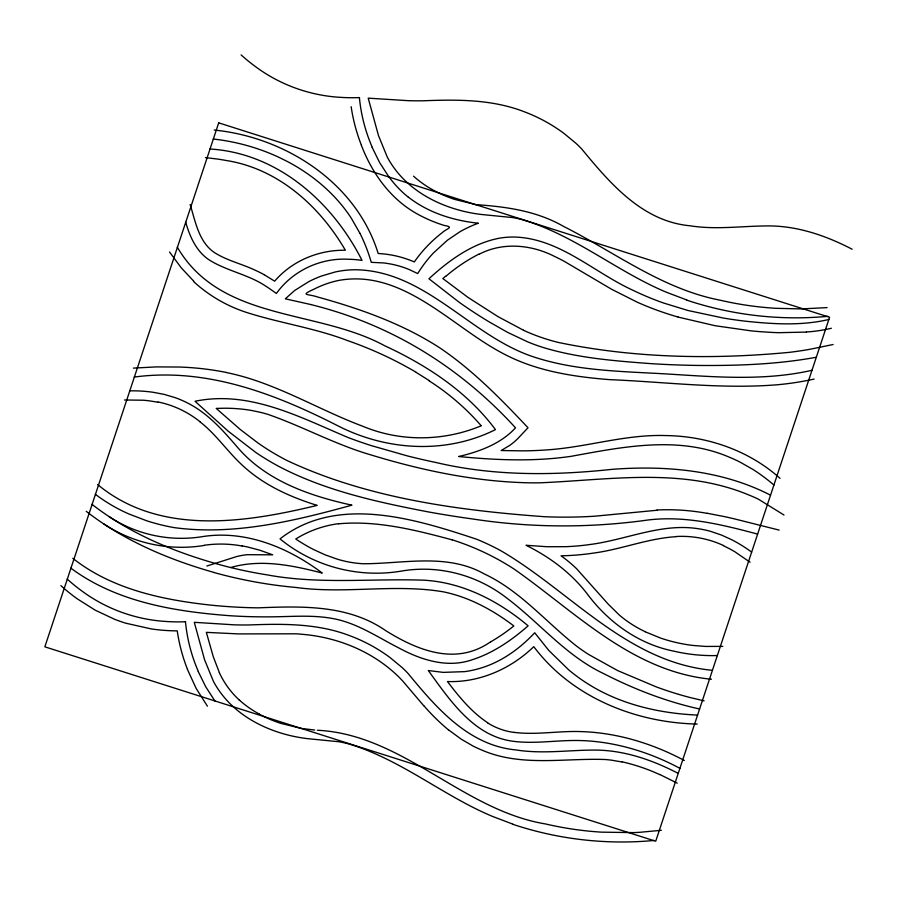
<?xml version="1.0" encoding="UTF-8"?>
<svg xmlns="http://www.w3.org/2000/svg" width="897" height="897" viewBox="0 0 897 897"><rect width="100%" height="100%" fill="white"/><g stroke="black" fill="none" stroke-linecap="round" stroke-linejoin="round"><path stroke-width="1.35" d="M445.529 276.276L442.838 278.541L468.133 297.501L498.048 316.675L523.5 330.219M490.737 641.725C456.08 666.045 417.767 650.583 385.71 630.647C348.148 604.511 301.571 606.148 257.977 607.841A516.582 500.358 6.7 0 1 211.143 605.161C162.615 599.925 111.979 589.295 72.803 558.304M478.92 254.367C502.477 241.876 531.226 244.477 554.458 256.385A190.198 184.221 6.7 0 1 564.235 261.319L611.597 289.26L637.251 302.199A300.147 290.718 6.7 0 0 678.188 317.078M480.915 425.907C443.376 441.447 400.264 441.963 362.702 426.232C316.944 409.077 274.572 382.178 226.179 372.513M206.837 566.029L236.651 556.566A83.903 81.268 6.7 0 1 241.685 555.478L242.975 555.254A67.309 65.201 6.7 0 1 247.09 554.694L272.722 554.839L259.951 550.253L247.381 546.935A132.464 128.305 6.7 0 0 244.646 546.374L242.033 545.903M230.664 567.543C260.735 558.73 292.669 565.39 322.236 573.06C288.475 547.585 245.543 529.835 202.644 536.597A127.609 123.607 6.7 0 1 109.086 516.627M828.839 319.478C801.458 325.959 772.934 324.12 745.216 321.171A434.081 420.446 6.7 0 1 723.419 318.065L687.921 310.485L663.444 302.973A283.699 274.785 6.7 0 1 632.923 290.247C593.702 272.374 559.481 238.232 514.228 237.021A78.981 76.503 6.7 0 0 499.136 238.243C472.013 243.479 448.892 260.422 428.945 278.754L459.017 302.154A473.582 458.703 6.7 0 0 488.988 321.788L507.511 332.316L527.458 341.779A188.561 182.64 6.7 0 0 542.64 347.33C577.847 358.127 614.894 360.919 651.424 363.677A928.765 899.59 6.7 0 0 697.653 365.438C737.312 365.797 777.206 364.417 816.304 357.264M833.089 344.515L811.337 349A221.391 214.439 6.7 0 1 805.349 350.077A352.992 341.903 6.7 0 1 789.326 352.353C712.521 359.641 634.011 358.228 558.304 342.43A188.942 182.999 6.7 0 1 523.478 330.275M811.976 370.293C764.39 381.147 715.268 376.953 667.054 373.982C622.854 371.369 577.679 371.1 535.128 357.387C471.351 337.283 426.591 271.219 356.21 269.762A92.84 89.924 6.7 0 0 335.276 271.959L321.373 276.063A112.293 108.761 6.7 0 0 308.826 281.624L294.608 290.516L285.313 298.813L310.934 304.565M338.561 523.814C376.953 520.282 415.311 529.97 452.077 539.837M661.392 830.286L640.144 832.27A226.436 219.317 6.7 0 1 633.506 832.607L601.708 832.158A325.017 314.802 6.7 0 1 545.735 823.995C462.583 810.271 402.82 734.441 317.448 730.259M827.101 307.615L801.447 308.916L775.995 308.321A325.017 314.802 6.7 0 1 720.022 300.17C662.109 288.991 614.95 252.326 563.439 226.336C536.63 210.885 506.054 206.691 475.769 204.617M806.392 332.092L778.854 332.686A332.899 322.438 6.7 0 1 771.712 332.417L759.849 331.643A401.587 388.973 6.7 0 1 751.249 330.87L715.268 325.746L678.177 317.101M133.406 368.118L156.224 366.907L179.086 367.03A279.629 270.838 6.7 0 1 226.201 372.412M134.225 377.065C206.321 367.277 275.334 393.873 338.304 426.041C386.988 450.787 445.988 454.364 495.458 429.618C475.601 402.876 449.296 381.517 420.749 364.642A372.468 360.762 6.7 0 0 384.824 345.838C317.146 308.815 221.01 321.933 177.314 247.191M657.03 510.258L594.857 516.19A461.63 447.132 6.7 0 1 544.356 516.706C456.808 510.258 367.03 498.082 286.849 460.441A245.767 238.053 6.7 0 1 257.921 442.939L240.284 429.506L216.222 408.404L224.542 408.225A160.025 154.99 6.7 0 1 240.867 409.01A140.885 136.467 6.7 0 1 252.035 410.557L260.937 412.452A128.136 124.111 6.7 0 1 268.382 414.537C302.917 426.568 335.186 444.486 370.405 454.757C422.296 470.589 476.116 481.902 530.531 482.844A407.328 394.523 6.7 0 0 539.366 482.833C608.861 480.018 681.507 467.169 748.087 494.684A159.565 154.553 6.7 0 1 758.257 499.102L784 515.024M675.934 536.698C647.869 538.391 621.475 549.356 593.713 553.057A244.13 236.46 6.7 0 1 565.749 555.68L561.062 555.804A140.784 136.366 6.7 0 1 576.648 568.776L608.088 603.995L619.244 614.983A113.56 109.995 6.7 0 0 645.201 631.69M722.78 646.389L705.58 646.434L692.776 645.436A155.932 151.032 6.7 0 1 660.719 638.126L645.167 631.78M124.56 399.984L143.273 400.23A131.276 127.15 6.7 0 1 148.88 400.78L158.007 402.226M697.238 724.058C635.199 722.724 571.714 697.227 533.782 646.659C510.92 668.803 479.536 682.74 447.435 681.541C459.096 696.767 471.486 712.095 487.676 722.735M697.574 715.088C662.58 713.519 627.328 705.995 596.471 688.941A174.915 169.421 6.7 0 1 568.933 670.07L548.818 650.46L534.713 632.777C520.944 647.466 504.305 659.856 485.21 666.65A100.442 97.28 6.7 0 1 464.736 671.629L443.23 672.38L428.306 670.53C449.397 699.481 472.764 734.957 511.055 740.978C531.36 744.073 551.846 740.799 572.219 740.507A182.057 176.339 6.7 0 1 590.293 741.068C615.196 743.075 639.583 749.791 662.412 759.815A246.709 238.95 6.7 0 1 679.904 768.337M314.679 730.035L301.493 728.454M297.243 587.613C345.805 594.094 395.061 583.599 443.387 591.841C469.232 597.144 492.98 610.05 513.824 625.938A178.66 173.043 6.7 0 1 490.771 641.792M205.447 157.592L217.836 159.105A174.556 169.073 6.7 0 1 225.237 160.339C277.498 168.131 319.523 205.761 345.356 250.241C318.749 249.815 292.063 260.803 274.661 281.176L264.054 274.65M214.226 130.054C285.538 137.14 356.479 182.876 378.186 253.503A101.731 98.524 6.7 0 1 414.324 261.924A137.275 132.958 6.7 0 1 442.176 232.693C446.145 228.724 455.026 227.154 444.273 225.461C435.168 222.635 426.322 218.958 417.991 214.338C391.014 199.773 372.076 173.48 361.356 145.247M209.898 148.992C277.498 153.084 332.518 201.926 362.007 260.377A108.75 105.33 6.7 0 0 348.014 259.233C320.263 257.82 292.613 270.782 276.422 293.431L269.044 288.296A163.77 158.623 6.7 0 0 265.972 286.289C248.413 274.392 226.694 271.085 208.9 259.726C196.151 251.138 189.693 236.337 185.668 222.041M711.399 679.231C632.43 671.64 575.986 612.528 514.463 569.303A249.108 241.282 6.7 0 0 452.088 539.792M514.116 732.367C536.148 735.159 558.248 730.842 580.325 731.571C616.688 732.535 652.366 743.411 684.333 760.488M712.42 670.317C626.756 662.221 570.402 591.045 500.347 550.433A251.003 243.121 6.7 0 0 476.845 539.288C415.356 518.926 337.048 494.314 280.021 538.884C314.04 566.814 359.17 578.565 402.518 570.896C439.889 564.774 478.28 575.47 507.837 598.871C540.028 623.314 566.231 655.898 603.401 673.479C633.865 689.098 666.112 701.611 699.593 709M475.444 204.561L454.633 199.392A126.017 122.059 6.7 0 1 438.274 192.743L433.173 190.074A102.168 98.95 6.7 0 1 413.562 176.171M301.157 728.398L280.346 723.229A126.017 122.059 6.7 0 1 263.987 716.58L258.885 713.9M707.262 513.275L724.025 516.526A448.859 434.753 6.7 0 1 735.013 519.027L779.168 530.105M621.957 761.957L611.272 760.14A121.476 117.664 6.7 0 0 605.195 759.512C563.865 757.965 520.596 767.17 481.24 749.825A112.282 108.75 6.7 0 1 473.055 746.046L461.428 739.296L449.061 730.259M704.111 700.86L690.455 697.619A307.223 297.569 6.7 0 1 678.85 694.413M757.629 534.096C722.063 524.622 685.297 515.506 648.217 519.968C589.755 528.165 530.34 527.929 471.968 518.87A996.41 965.105 6.7 0 1 428.284 511.907C377.592 502.152 326.183 490.995 280.021 467.034A253.246 245.296 6.7 0 1 255.813 452.469L228.073 431.087L195.03 401.262C249.512 390.027 299.71 417.127 348.137 437.545A464.467 449.879 6.7 0 0 371.56 445.697L407.328 455.9A659.587 638.866 6.7 0 0 436.278 462.572C494.023 476.206 553.662 475.601 612.303 469.322C665.933 465.285 722.096 470.196 770.545 495.178M214.103 572.477C168.468 559.526 123.853 540.599 86.213 511.301M686.81 299.99L666.381 292.231A287.724 278.687 6.7 0 1 652.007 285.728C608.211 264.413 568.956 233.22 521.673 219.496A97.964 94.891 6.7 0 0 512.77 217.579L481.689 214.506A143.038 138.542 6.7 0 1 470.477 212.78A147.074 142.455 6.7 0 1 456.797 209.472C438.655 204.157 421.31 195.423 407.26 182.652A96.977 93.938 6.7 0 1 387.325 157.177L378.478 135.57L368.207 98.154L408.37 100.688A414.571 401.542 6.7 0 0 422.947 100.8C456.775 99.444 491.634 99.197 523.736 111.553A159.442 154.43 6.7 0 1 563.854 133.328L575.751 143.128A130.323 126.23 6.7 0 1 581.637 148.891C610.072 183.369 642.319 221.391 690.062 225.786C716.389 230.013 742.951 225.82 769.391 225.921C798.476 226.111 826.597 235.956 852.15 249.231M512.882 824.152L492.453 816.393A287.724 278.687 6.7 0 1 478.09 809.89C434.294 788.575 395.028 757.382 347.744 743.658A97.964 94.891 6.7 0 0 338.853 741.741L307.761 738.668A143.038 138.542 6.7 0 1 296.559 736.942A147.074 142.455 6.7 0 1 282.869 733.634C264.738 728.319 247.393 719.585 233.343 706.814A96.977 93.938 6.7 0 1 213.408 681.339L204.561 659.721L194.29 622.316L234.442 624.85A414.571 401.542 6.7 0 0 249.018 624.962C282.858 623.662 317.706 623.325 349.808 635.715A159.442 154.43 6.7 0 1 389.926 657.479L401.822 667.29A130.323 126.23 6.7 0 1 407.709 673.053C436.144 707.531 468.391 745.553 516.134 749.948C542.461 754.175 569.023 749.982 595.462 750.083C624.547 750.273 652.668 760.107 678.222 773.393M659.8 774.492L677.235 783.148M723.453 545.712L730.057 549.042A130.827 126.712 6.7 0 1 734.946 551.823L750.038 562.195M416.32 372.502L429.259 380.62M70.829 568.126C116.599 602.167 174.96 611.619 230.484 615.757A536.922 520.058 6.7 0 0 274.863 616.788C293.7 616.497 312.717 615.028 331.397 618.302C356.053 622.316 376.998 636.848 398.829 647.959C420.783 659.822 447.054 668.4 471.71 659.9C492.902 653.229 511.537 640.346 528.12 625.826C498.822 601.113 462.818 582.377 423.989 580.191C371.795 578.363 319.175 584.541 267.373 574.91A427.903 414.459 6.7 0 1 224.811 566.063C177.483 553.449 130.928 534.59 91.999 504.338M408.471 197.217C428.418 212.78 453.422 220.628 478.348 223.207A118.281 114.558 6.7 0 0 459.993 231.718L447.513 240.149L433.576 252.831A131.859 127.71 6.7 0 0 417.71 273.574L409.481 269.672A91.673 88.803 6.7 0 0 383.468 262.933L371.268 262.328A177.101 171.54 6.7 0 0 360 233.366M97.638 484.548C159.632 536.002 245.206 522.816 317.179 505.381C290.168 497.05 263.583 485.019 242.695 465.565C227.614 451.808 216.211 434.406 199.997 421.837M780.031 478.325C748.771 450.294 706.926 435.964 665.215 435.55C626.902 434.339 589.946 446.224 552.036 449.498A359.271 347.98 6.7 0 1 521.953 450.855L501.176 450.529L509.698 445.405A54.706 52.99 6.7 0 0 514.003 442.098L514.631 441.559A79.429 76.94 6.7 0 0 517.827 438.577L528.019 427.757C500.739 398.862 472.753 370.057 439.642 347.767C402.562 323.772 360.482 308.826 318.099 297.142C307.57 293.487 299.34 295.976 314.096 289.114C321.933 285.168 330.264 282.129 338.887 280.402C398.806 269.616 445.551 319.612 492.341 347.464A223.701 216.67 6.7 0 0 506.289 355.19C538.222 371.403 574.293 376.852 609.635 379.644C666.079 381.943 722.657 389.5 779.157 384.6A290.023 280.907 6.7 0 0 814.117 379.072M193.752 281.198L181.351 267.956L169.533 252.001M423.676 705.659L402.798 681.126A133.048 128.865 6.7 0 0 400.051 678.21C374.464 652.321 338.988 637.509 302.962 634.37A211.614 204.965 6.7 0 0 296.133 633.809L238.479 633.91L206.355 632.363L213.239 656.604L219.429 672.75M388.816 176.776L379.622 162.57L372.143 147.355M214.888 700.938L205.693 686.732L198.226 671.517M207.398 706.163L196.118 688.358L187.439 669.409M359.977 233.377L351.355 218.296A151.201 146.458 6.7 0 0 344.683 208.866C333.392 194.167 319.444 181.609 304.027 171.372A188.247 182.326 6.7 0 0 287.5 161.572L278.16 156.953A205.032 198.585 6.7 0 0 213.217 139.024M190.13 204.482C195.322 221.122 198.652 241.697 214.17 252.382C226.627 260.466 241.383 263.729 254.726 270.008A126.477 122.497 6.7 0 1 264.054 274.639M675.923 536.529A96.383 93.355 6.7 0 1 723.531 545.533M338.539 523.68A105.386 102.079 6.7 0 0 295.752 539.019A175.498 169.982 6.7 0 0 313.266 549.379L324.994 554.795L337.194 559.134A105.263 101.955 6.7 0 0 363.094 563.742C403.515 563.798 446.953 552.821 484.346 573.968C520.182 590.775 545.858 621.946 576.423 645.997A195.894 189.738 6.7 0 0 588.567 654.429L617.629 670.575L656.369 686.934A360.516 349.191 6.7 0 0 678.85 694.424M621.991 761.8A184.928 179.12 6.7 0 1 659.744 774.616M448.982 730.349A215.729 208.945 6.7 0 1 423.743 705.603M361.413 145.224A183.044 177.292 6.7 0 1 351.164 106.709M158.063 401.968A96.349 93.322 6.7 0 1 200.053 421.769M297.255 587.58A446.291 432.264 6.7 0 1 214.08 572.544M514.116 732.434A63.586 61.59 6.7 0 1 487.587 722.87M429.102 380.833A238.367 230.877 6.7 0 1 481.151 425.705M416.387 372.412A374.957 363.173 6.7 0 0 347.52 340.568C314.096 327.719 278.35 322.909 244.433 311.741A141.849 137.398 6.7 0 1 193.494 281.456M198.327 671.472A172.157 166.752 6.7 0 1 185.466 621.756M185.556 621.744A177.146 171.574 6.7 0 1 165.351 621.43C135.716 619.524 106.743 609.153 82.748 591.628A177.124 171.551 6.7 0 1 67.197 579.07M241.125 54.908A177.124 171.551 6.7 0 0 256.665 67.477C280.66 84.991 309.644 95.374 339.279 97.268A177.146 171.574 6.7 0 0 359.484 97.582M372.255 147.321A172.157 166.752 6.7 0 1 359.394 97.594M258.908 713.866A102.168 98.95 6.7 0 1 239.275 700.008M239.6 700.355A89.083 86.291 6.7 0 1 219.384 672.772M717.342 655.539A163.703 158.567 6.7 0 1 673.793 651.144C638.518 644.147 608.188 622.182 586.997 593.601C570.952 572.735 549.513 556.88 526.046 545.275L547.136 546.733L565.962 546.677A233.59 226.257 6.7 0 0 590.63 544.423C626.173 539.736 660.685 523.231 697.148 528.557A99.018 95.901 6.7 0 1 710.581 531.349L721.693 535.139L731.907 539.826A142.556 138.082 6.7 0 1 751.641 552.115M129.661 390.845A142.556 138.082 6.7 0 1 152.995 392.258L164.073 394.355L175.341 397.696A99.018 95.901 6.7 0 1 187.877 403.168C207.835 413.315 222.927 430.347 237.29 447.076C266.005 480.893 309.869 495.974 351.916 505.168C294.597 520.944 234.128 535.655 174.377 527.649A194.212 188.112 6.7 0 1 146.66 520.765L128.798 513.936A163.568 158.421 6.7 0 1 95.329 494.269M310.934 304.576A426.254 412.867 6.7 0 1 336.016 311.64A388.042 375.854 6.7 0 1 409.436 343.237C449.162 365.326 484.929 394.254 515.517 427.835C500.761 443.88 479.435 451.64 458.715 456.517C490.132 459.578 521.841 461.215 553.337 458.401A322.606 312.47 6.7 0 0 571.03 456.338C623.28 446.796 679.287 435.28 730.124 457.537A144.114 139.584 6.7 0 1 740.44 462.314L753.043 469.501A175.498 169.982 6.7 0 1 773.898 485.03M408.415 197.284A109.468 106.037 6.7 0 1 388.872 176.743M827.987 316.316A334.256 323.75 6.7 0 1 686.754 300.147M654.059 840.467A334.256 323.75 6.7 0 1 512.826 824.309M657.019 509.989A213.318 206.624 6.7 0 1 707.24 513.376M187.484 669.386A183.044 177.292 6.7 0 1 177.236 630.871A181.183 175.498 6.7 0 1 151.301 628.932L125.737 623.191A154.026 149.194 6.7 0 1 114.592 619.289L95.228 610.184L77.265 598.837A186.632 180.768 6.7 0 1 60.906 585.618M204.224 545.264A113.213 109.658 6.7 0 1 242.011 545.993M204.247 545.443A136.882 132.577 6.7 0 1 103.906 524.027M445.697 276.444A166.853 161.606 6.7 0 1 478.807 254.165M831.34 328.268A144.114 139.584 6.7 0 1 806.381 331.991M218.711 122.855L44.85 646.827L655.718 841.229L829.579 317.269L218.711 122.855"/></g></svg>
